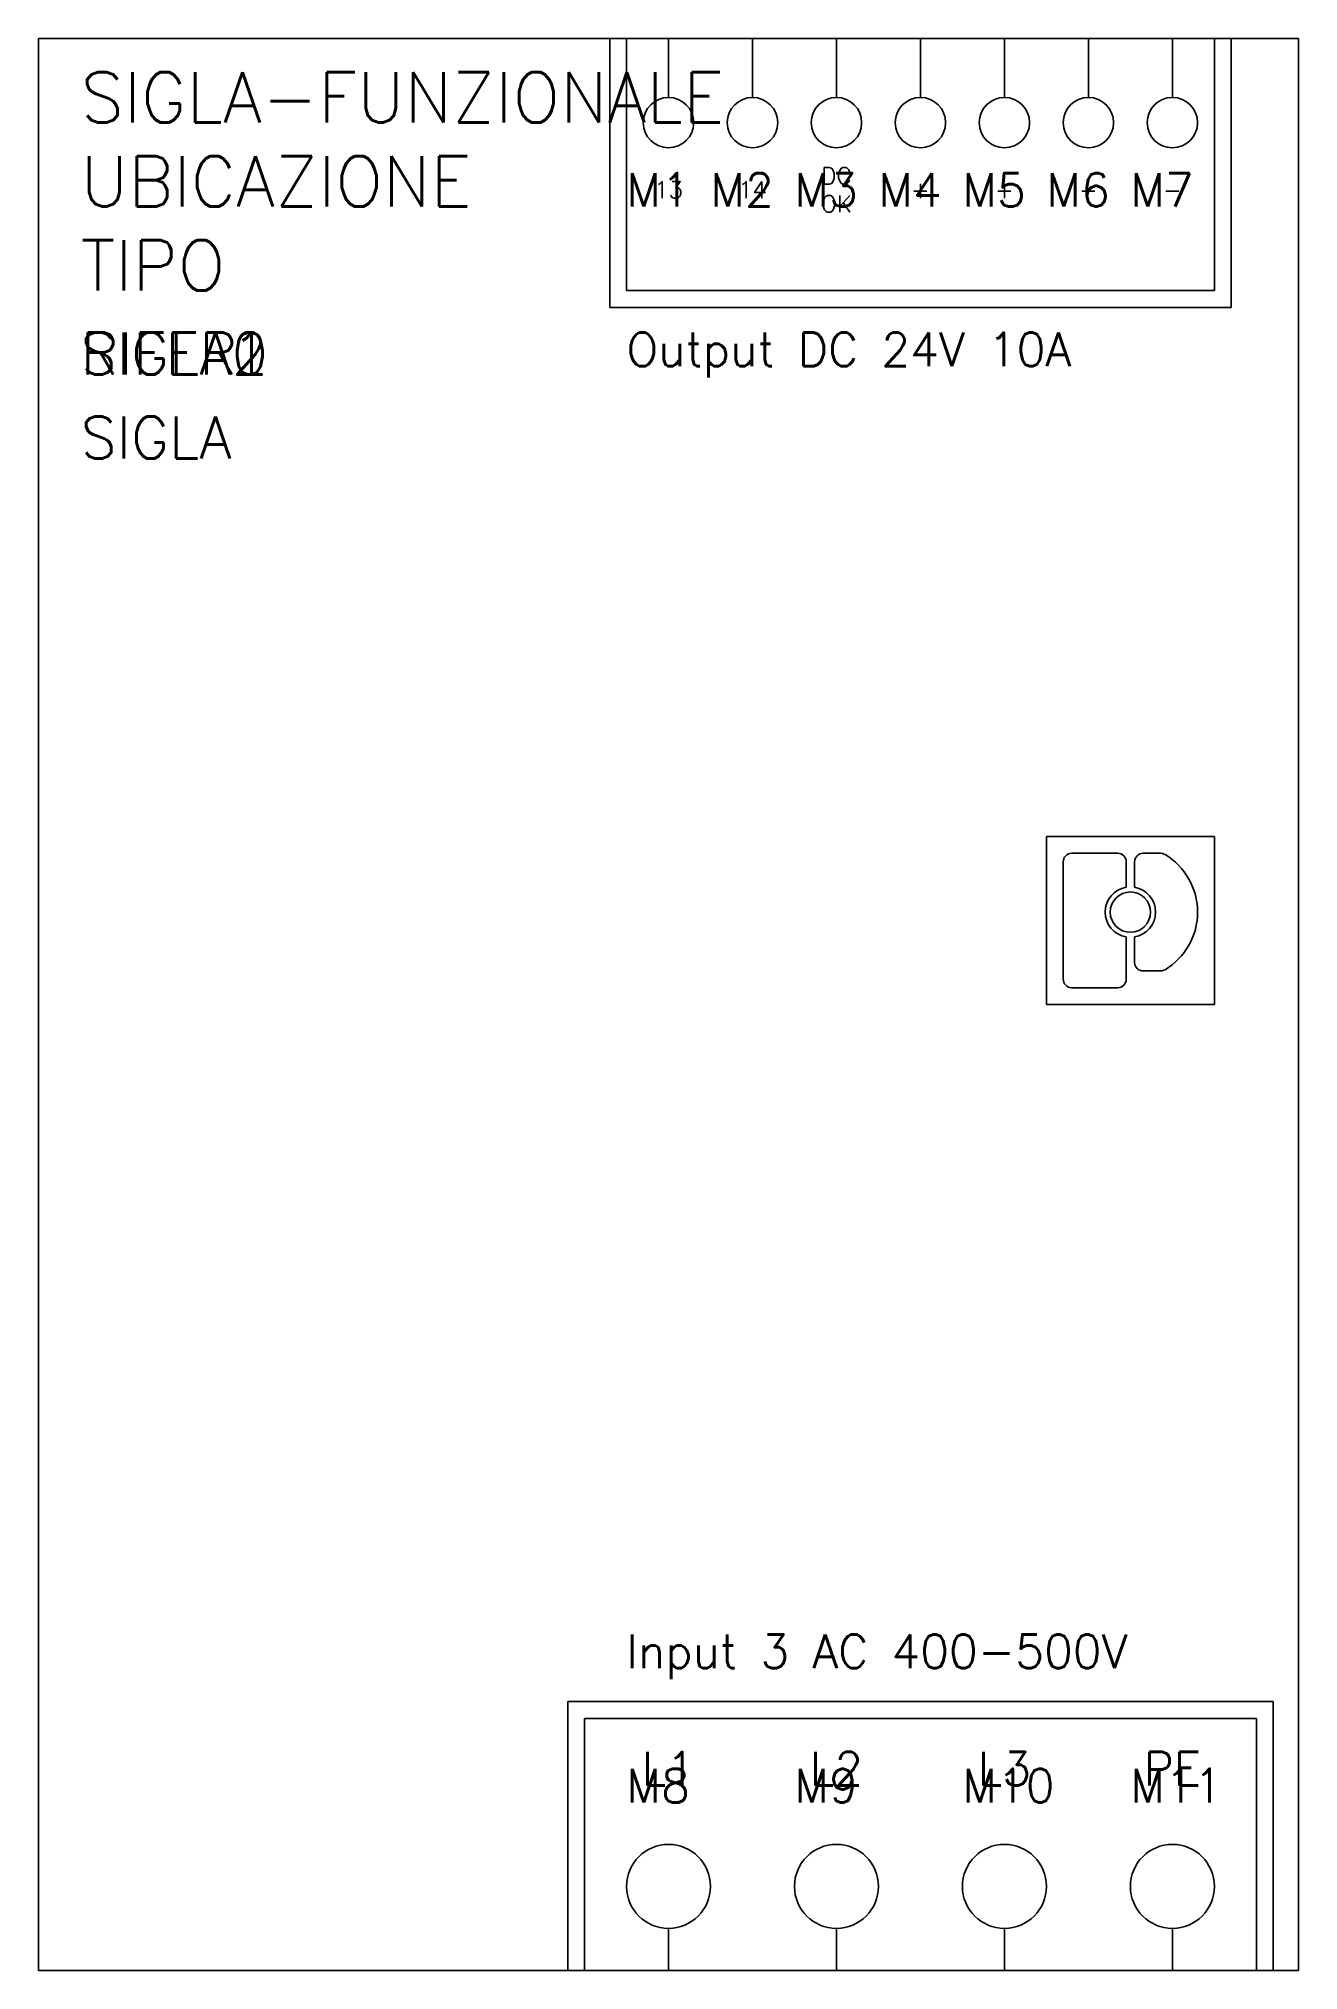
# Model space of a CAD drawing. Extents: x 0 to 75, y 0 to 115.
import ezdxf

# ---------------------------------------------------------------- set-up
doc = ezdxf.new("R2010")
doc.units = 0
doc.header["$LTSCALE"] = 4
doc.layers.get('0').update_dxf_attribs({"linetype": 'CONTINUOUS'})
doc.styles.get("Standard").update_dxf_attribs({"font": 'romans.shx'})

msp = doc.modelspace()

# ---------------------------------------------------------------- linework, layer by layer
for p, q in [((0, 0), (0, 115)), ((0, 115), (75, 115)), ((35, 115), (34, 115)), ((34, 115), (34, 99)), ((35, 100), (35, 115)), ((37.5, 115), (37.5, 111.5)), ((42.5, 115), (42.5, 111.5)), ((47.5, 115), (47.5, 111.5)), ((52.5, 115), (52.5, 111.5)), ((57.5, 115), (57.5, 111.5)), ((62.5, 115), (62.5, 111.5)), ((67.5, 115), (67.5, 111.5)), ((70, 115), (70, 100)), ((70, 115), (71, 115)), ((71, 115), (71, 99)), ((75, 115), (75, 0)), ((35, 99), (34, 99)), ((70, 100), (35, 100)), ((35, 99), (71, 99)), ((60, 67.5), (70, 67.5)), ((60, 57.5), (60, 67.5)), ((70, 67.5), (70, 57.5)), ((61, 66), (61, 62.5)), ((64.25, 66.5), (61.5, 66.5)), ((64.75, 64.48), (64.75, 66)), ((65.25, 64.48), (65.25, 66)), ((65.75, 66.5), (66.8, 66.5)), ((61, 62.5), (61, 59)), ((64.75, 59.5), (64.75, 61.52)), ((65.25, 60), (65.25, 61.52)), ((64.75, 59.5), (64.75, 59)), ((66.8, 59.5), (65.75, 59.5)), ((61.5, 58.5), (64.25, 58.5)), ((70, 57.5), (60, 57.5)), ((31.5, 0), (31.5, 16)), ((31.5, 16), (73.5, 16)), ((32.5, 0), (32.5, 15)), ((32.5, 15), (72.5, 15)), ((72.5, 15), (72.5, 0)), ((73.5, 0), (73.5, 16)), ((37.5, 0), (37.5, 2.5)), ((47.5, 0), (47.5, 2.5)), ((57.5, 0), (57.5, 2.5)), ((67.5, 0), (67.5, 2.5)), ((75, 0), (0, 0))]:
    msp.add_line(p, q)
for centre, radius in [((37.5, 110), 1.5), ((42.5, 110), 1.5), ((47.5, 110), 1.5), ((52.5, 110), 1.5), ((57.5, 110), 1.5), ((62.5, 110), 1.5), ((67.5, 110), 1.5), ((65, 63), 1.2), ((37.5, 5), 2.5), ((47.5, 5), 2.5), ((57.5, 5), 2.5), ((67.5, 5), 2.5)]:
    msp.add_circle(centre, radius)
for centre, radius, start, end in [((61.5, 66), 0.5, 90, 180), ((64.25, 66), 0.5, 0, 90), ((65.75, 66), 0.5, 90, 180), ((66.8, 66), 0.5, 58.9973, 90), ((65, 63), 4, 301.0027, 58.9973), ((65, 63), 1.5, 99.5941, 260.4059), ((65, 63), 1.5, 279.5941, 80.4059), ((65.75, 60), 0.5, 180, 270), ((61.5, 59), 0.5, 180, 270), ((64.25, 59), 0.5, 270, 0), ((66.8, 60), 0.5, 270, 301.0027)]:
    msp.add_arc(centre, radius, start, end)

# ---------------------------------------------------------------- texts
for s, width, insert, char_height, attachment_point in [('DC\\POK', 5, (47.5, 106), 1, 5), ('13', 5, (37.5, 106), 1, 5), ('14', 5, (42.5, 106), 1, 5), ('+', 5, (52.5, 106), 1, 5), ('+', 5, (57.5, 106), 1, 5), ('-', 5, (62.5, 106), 1, 5), ('-', 5, (67.5, 106), 1, 5), ('Output DC 24V 10A', 35, (35, 97.5), 2, 1), ('Input 3 AC 400-500V', 35, (35, 20), 2, 1), ('L1', 5, (37.5, 12), 2, 5), ('L2', 5, (47.5, 12), 2, 5), ('L3', 5, (57.5, 12), 2, 5), ('PE', 5, (67.5, 12), 2, 5)]:
    msp.add_mtext_dynamic_manual_height_columns(s, width=width, gutter_width=1, heights=[0], dxfattribs=dict(insert=insert, char_height=char_height, attachment_point=attachment_point))
for tag, p, s, height, flags in [('F1', (37.5, 115), '', 0.00001, 9), ('F2', (42.5, 115), '', 0.00001, 9), ('F3', (47.5, 115), '', 0.00001, 9), ('F4', (52.5, 115), '', 0.00001, 9), ('F5', (57.5, 115), '', 0.00001, 9), ('F6', (62.5, 115), '', 0.00001, 9), ('F7', (67.5, 115), '', 0.00001, 9), ('TIPOSIG', (0, 0), '3', 0.00000001, 9), ('POSIZIONE', (0, 0), '', 0.00000001, 9), ('P-TABELLA', (0, 0), '', 0.00000001, 9), ('T-TABELLA', (0, 0), '', 0.00000001, 9), ('H-TABELLA', (0, 0), '', 0.00000001, 9), ('CODICE', (0, 0), '1xNNN', 0.00000001, 9), ('NOTE1', (0, 0), '', 0.00000001, 9), ('NOTE2', (0, 0), '', 0.00000001, 9), ('DEN1', (0, 0), '', 0.00000001, 8), ('DEN1-A', (0, 0), '', 0.00000001, 8), ('DEN1-TRAD-ID', (0, 0), '', 0.00000001, 8), ('F8', (37.5, 0), '', 0.00001, 9), ('F9', (47.5, 0), '', 0.00001, 9), ('F10', (57.5, 0), '', 0.00001, 9), ('F11', (67.5, 0), '', 0.00001, 9)]:
    msp.add_attdef(tag, p, s, height=height, dxfattribs=dict(flags=flags))
at = {"color": 3}
for tag, p, s, height, flags in [('SIGLA-FUNZIONALE', (2.5, 110), '', 3, 9), ('UBICAZIONE', (2.5, 105), '', 3, 8), ('TIPO', (2.5, 100), '', 3, 9), ('SIGLA0', (2.5, 95), '', 2.5, 9), ('SIGLA1', (2.5, 95), '', 2.5, 9), ('SIGLA2', (2.5, 95), '', 2.5, 9), ('RIFER', (2.5, 95), 'RIFER ?', 2.5, 8), ('SIGLA', (2.5, 90), 'SIGLA ?', 2.5, 8)]:
    msp.add_attdef(tag, p, s, height=height, dxfattribs=dict(at, flags=flags))
at = {"color": 4, "flags": 8}
for tag, p in [('M1', (35, 105)), ('M2', (40, 105)), ('M3', (45, 105)), ('M4', (50, 105)), ('M5', (55, 105)), ('M6', (60, 105)), ('M7', (65, 105)), ('M8', (35, 10)), ('M9', (45, 10)), ('M10', (55, 10)), ('M11', (65, 10))]:
    msp.add_attdef(tag, p, '', height=2, dxfattribs=at)

doc.saveas('drawing.dxf')
